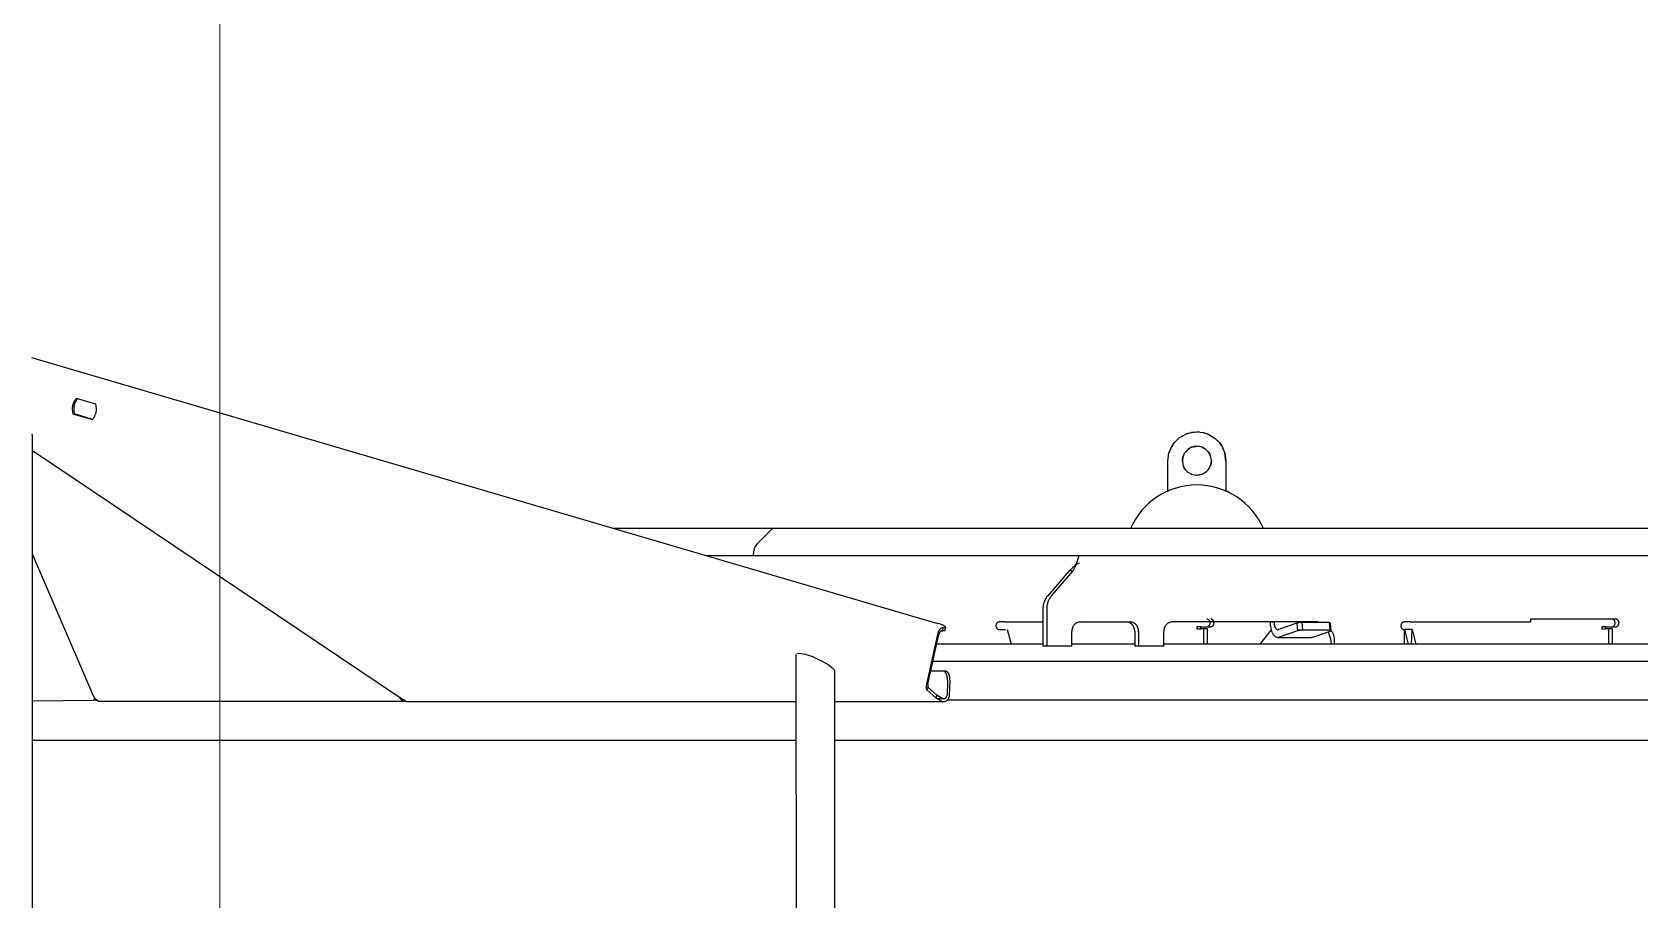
# Model space of a CAD drawing. Header units: millimetres. Extents: x -187347 to 135007, y -6415 to 292048.
# Drawn here: x -45037 to -44204, y 8690 to 9139 of the extents above; entities that cross this region are included whole.
import ezdxf

# ---------------------------------------------------------------- set-up
doc = ezdxf.new("R2010")
doc.units = ezdxf.units.MM
doc.header["$LTSCALE"] = 100
doc.linetypes.add('Z_LINE-CNTR', pattern=[17, 12, -2, 1, -2])
doc.layers.get('0').update_dxf_attribs({"lineweight": 18})
doc.layers.add('Layout Cabinplant', color=30, linetype='Continuous')
doc.layers.add('S-GRID', color=7, linetype='Continuous', lineweight=5)

# ---------------------------------------------------------------- blocks, each defined once
blk = doc.blocks.new('CP_Giblet area_New')
at = {"color": 0, "linetype": 'Continuous'}
for p, q in [((3860.343778821407, 294.0190289550374), (3860.343778821407, -277.8931414551189)), ((3464.368849011837, 181.2427838378499), (3464.651563855587, -164.6270281738689)), ((3444.651563855587, 171.9850934081478), (3444.651563855587, -155.8592059082439)), ((1586.533319248469, -119.9343757274182), (3444.651528415852, -119.9343757274182)), ((3464.651499806903, -119.9343757274182), (3590.892993706977, -119.9343757274182)), ((3590.892993706977, -119.9343757274182), (3797.699860130786, -119.9343757274182)), ((3797.699860130786, -119.9343757274182), (3860.343779208255, -119.9343757274182)), ((2337.38972570945, -140.9343757274182), (3386.346989510115, -140.9343757274182)), ((3444.651567253168, -140.1308123535709), (3388.699854499311, -140.1307772291912)), ((3392.298092837678, -142.0972980321239), (3389.596225252142, -140.5109346647951)), ((3666.266830959474, -140.1307824087708), (3464.651568769244, -140.1308123535709)), ((3667.163182860706, -140.5109346648096), (3670.225762667018, -142.2579645597143)), ((3826.00665113586, -140.3778928076645), (3668.18845960754, -140.3778928077081)), ((3670.225762667018, -142.2579645597143), (3668.881767016952, -140.7175848974002)), ((3826.699961237959, -140.7175848974002), (3828.312940815929, -142.2619273876335)), ((3827.699860130786, -140.9343757274182), (3826.926403251593, -140.9343757274182)), ((3827.699860130786, -140.9343757274182), (3828.48538258078, -140.9343757274182)), ((3827.699860130786, -141.6749062182935), (3827.699860130786, -140.9343757274182)), ((3828.312940815929, -142.2619273876335), (3828.48536938231, -140.9641813412018)), ((3860.343784225057, -140.5840594238689), (3828.48536938231, -140.9641813412018)), ((3385.193064585095, -143.5115538675891), (3384.971623621532, -151.0132978614129)), ((3386.27055714489, -151.0643963335315), (3386.491348738549, -143.5626519045181)), ((3388.222364636487, -141.6307826208213), (3391.503578307224, -141.6308123535709)), ((3389.007440548157, -141.8480123600893), (3391.70930813381, -143.4343757274473)), ((3396.427429057076, -149.1181393550214), (3390.734455273487, -174.9746136003378)), ((3391.484455273487, -174.9746136003232), (3397.177429057076, -149.1181393550214)), ((3391.70930813381, -143.4343757274473), (3392.298092837678, -142.0972980321239)), ((3391.70930813381, -143.4343757274473), (3396.313421464292, -147.4499129107571)), ((3397.022360995179, -146.2219257899706), (3392.298092837678, -142.0972980321239)), ((3397.022360995179, -146.2219257899706), (3396.313421464292, -147.4499129107571)), ((3670.225762667018, -142.2579645597143), (3860.343774388428, -270.0396932024159)), ((3828.312940815929, -142.2619273876335), (3860.343776364694, -216.6314782177942)), ((3387.324116294389, -156.0103958978289), (3388.622400448075, -156.0614939348307)), ((3394.898693108815, -156.0614939348307), (3388.622400448075, -156.0614939348307)), ((3445.048597546993, -156.6883074707439), (3444.651563855587, -155.8592059082439)), ((3445.991340436507, -157.6870654631202), (3445.048597546993, -156.6883074707439)), ((3447.44105360168, -158.8629900879314), (3445.991340436507, -157.6870654631202)), ((2337.38972570945, -160.9343757274182), (3393.825844638166, -160.9343757274182)), ((3448.132154675899, -159.3240496582439), (3447.44105360168, -158.8629900879314)), ((3451.491407605587, -161.2348772949626), (3448.132154675899, -159.3240496582439)), ((3453.133070203243, -162.0607439941814), (3451.491407605587, -161.2348772949626)), ((3455.47328016418, -163.1265398926189), (3453.133070203243, -162.0607439941814)), ((3456.266370984493, -163.4538104004314), (3455.47328016418, -163.1265398926189)), ((3457.82044813293, -164.0413348144939), (3456.266370984493, -163.4538104004314)), ((3460.016554089962, -164.7374407715251), (3457.82044813293, -164.0413348144939)), ((3460.657545300899, -164.9055926269939), (3460.016554089962, -164.7374407715251)), ((3461.887953015743, -165.1685931152751), (3460.657545300899, -164.9055926269939)), ((3463.687086316524, -165.2974383301189), (3461.887953015743, -165.1685931152751)), ((3464.309156629024, -165.1399676269939), (3463.687086316524, -165.2974383301189)), ((3002.081390673411, -169.9343757274182), (3274.26961948059, -169.9343757274182)), ((3041.82836306782, -169.9343756678136), (3041.82836306782, -177.9343757274182)), ((3043.82836306782, -177.9343757274182), (3043.82836306782, -169.9343756678136)), ((3145.496546780923, -177.4343757274182), (3143.555410015048, -169.9343991893984)), ((3145.93299113703, -169.9343768003018), (3145.496546780923, -177.4343757274182)), ((3147.419113413314, -169.9343995491799), (3149.360250086058, -177.4343757274182)), ((3149.660397747299, -177.4343757274182), (3149.660397747299, -169.9343781823991)), ((3185.761785176699, -169.9343764427467), (3185.761785176699, -171.434375727491)), ((3196.923598926631, -173.5282359965204), (3187.483984538936, -176.8572937131394)), ((3187.761785176815, -171.434375727491), (3187.761785176815, -169.9343757125898)), ((3187.824903699337, -172.6397234863689), (3187.761785176815, -171.434375727491)), ((3189.030943600461, -176.3116274712083), (3187.824903699337, -172.6397234863689)), ((3196.923598926631, -173.5282359965204), (3197.618177625118, -173.4066912598209)), ((3215.111891004024, -173.4066980206699), (3197.618177625118, -173.4066912598209)), ((3204.977299896185, -176.8572936900455), (3214.417312083184, -173.5282359965204)), ((3214.417312083184, -173.5282359965204), (3215.111891004024, -173.4066980206699)), ((3218.520645204, -177.2891392422316), (3224.503543707542, -169.9343920644606)), ((3251.638308810652, -169.9343756678136), (3251.638308810652, -177.9343757274182)), ((3253.638308810652, -177.9343757274182), (3253.638308810652, -169.9343756678136)), ((3274.269581443514, -168.9343757274182), (3274.269581443514, -176.4343757274619)), ((3274.269581443514, -168.9343757274182), (3287.259962500189, -168.9343757274182)), ((3287.259962500189, -168.9343757274182), (3289.259962500306, -168.9343757274182)), ((3287.259962500189, -176.4343757274619), (3287.259962500189, -168.9343757274182)), ((3289.259962500306, -176.4343757274619), (3289.259962500306, -168.9343757274182)), ((3289.260010624886, -169.9343757274182), (3321.90101239644, -169.9343757274182)), ((3321.900978651713, -168.9343757274182), (3321.900978651713, -176.4343757274619)), ((3321.900978651713, -168.9343757274182), (3334.891359708388, -168.9343757274182)), ((3334.891359708388, -187.933832757466), (3334.891359708388, -168.9343757274182)), ((3334.891359708388, -168.9343757274182), (3336.891359708388, -168.9343757274182)), ((3336.891359708388, -187.933832757466), (3336.891359708388, -168.9343757274182)), ((3336.891403540736, -169.9343757274182), (3391.844224155298, -169.9343757274182)), ((3355.306492523872, -177.4343757274473), (3353.365355757996, -169.9343991892965)), ((3045.292446858482, -178.9343757274182), (3040.096312260255, -178.9343757274182)), ((3040.096311985864, -182.9350484689203), (3084.263607853209, -182.9343757274182)), ((3041.82836306782, -177.9343757274182), (3045.292464682949, -177.9343757274182)), ((3045.292464682949, -177.9343757274182), (3045.292446858482, -178.9343757274182)), ((3045.292446858482, -178.9343757274182), (3047.292464682949, -178.9343757274182)), ((3047.292464682949, -177.9343757274182), (3045.292464682949, -177.9343757274182)), ((3047.292464682949, -178.9343757274182), (3047.292464682949, -177.9343757274182)), ((3084.263607853209, -182.9343757274182), (3084.263607853209, -181.4343757274182)), ((3146.790642006439, -181.4343757274182), (3084.263607853209, -181.4343757274182)), ((3145.496546780923, -177.4343757274182), (3149.360250086058, -177.4343757274182)), ((3146.790642006439, -181.4343757274182), (3149.660397747299, -181.4343757274182)), ((3187.483984538936, -176.8572937131394), (3187.830883095157, -180.7965247020911)), ((3188.525910447352, -180.551420553049), (3187.830883095157, -180.7965247020911)), ((3188.578126149601, -181.1438210574415), (3188.230829794426, -177.2045900454395)), ((3188.230829794426, -177.2045900454395), (3202.260441335617, -177.2045900454395)), ((3188.578126149601, -181.1438210574415), (3202.607737691025, -181.1438210574415)), ((3193.401031890651, -181.1437937969022), (3194.422039214638, -181.4343757274182)), ((3194.422039214638, -181.4343757274182), (3199.618191637332, -181.4205368740222)), ((3196.422039214638, -181.4343757274182), (3195.401032010675, -181.143793831041)), ((3199.618191637332, -181.4205368740222), (3217.11185514566, -181.4343750274566)), ((3205.031109547941, -177.4674670085951), (3202.260441335617, -177.2045900454395)), ((3202.260441335617, -177.2045900454395), (3202.607737691025, -181.1438210574415)), ((3205.324596251477, -180.7965247021202), (3204.977299896185, -176.8572936900455)), ((3205.324596251477, -180.7965247021202), (3214.764783388702, -177.4694450615934)), ((3219.111904793768, -181.4066980206262), (3217.11185514566, -181.4343750274566)), ((3217.11185514566, -181.4343750274566), (3269.947487533675, -181.43333208494)), ((3219.111904793768, -181.4066980206262), (3269.947487533675, -181.43333208494)), ((3255.102410425898, -178.9343757274182), (3249.906258003204, -178.9343757274182)), ((3251.638308810652, -177.9343757274182), (3255.102410425898, -177.9343757274182)), ((3257.102410425898, -177.9343757274182), (3255.102410425898, -177.9343757274182)), ((3255.102410425898, -177.9343757274182), (3255.102410425898, -178.9343757274182)), ((3255.102410425898, -178.9343757274182), (3257.102410425898, -178.9343757274182)), ((3257.102410425898, -178.9343757274182), (3257.102410425898, -177.9343757274182)), ((3317.57085163286, -181.4343757274182), (3291.590089519159, -181.4343757274182)), ((3356.600587749388, -181.4343757274182), (3336.891360273818, -181.4343757274182)), ((3359.470343764522, -177.4337029859307), (3356.161711818888, -177.4343757274182)), ((3356.600587749388, -181.4343757274182), (3359.47034367919, -181.4348392895627)), ((3387.457379517029, -177.1242566708097), (3387.114760475582, -178.6804341159586)), ((3388.807680069003, -176.9129506625322), (3388.487598665874, -178.3667034592218)), ((3388.487598665874, -178.3667034592218), (3388.987598665874, -178.366703459149)), ((3389.30768006912, -176.9129506625177), (3388.807680069003, -176.9129506625322)), ((3860.860056671663, -318.467095190048), (3391.880844350788, -180.8306912501284)), ((3332.354830027674, -195.0049005691108), (3321.157576082856, -207.9343757274182)), ((3323.157576082856, -207.9343757274328), (3334.354830027674, -195.0049005691108)), ((3321.157576082856, -207.9343757274182), (3319.64417860168, -210.9958025879314)), ((3321.157576082856, -207.9343757274182), (3323.157576082856, -207.9343757274328)), ((3321.524000379024, -209.4624163574626), (3323.157576082856, -207.9343757274328)), ((3317.98412718263, -215.9343757274182), (3011.855719388579, -215.9343757274182)), ((3317.98412718263, -211.9343757274182), (3319.027418347774, -211.5559832519939)), ((3318.231458875118, -215.3993670410564), (3317.98412718263, -215.9343757274182)), ((3511.492380577256, -215.9343757274182), (3317.984151258948, -215.9343757274182)), ((3318.731214734493, -213.5909563965251), (3318.231458875118, -215.3993670410564)), ((3319.64417860168, -210.9958025879314), (3318.731214734493, -213.5909563965251)), ((3318.731214734493, -213.5909563965251), (3319.26234266418, -212.5514056152751)), ((3319.027418347774, -211.5559832519939), (3320.184950086055, -210.7062518066814)), ((3319.26234266418, -212.5514056152751), (3319.626356336055, -211.8758685059001)), ((3319.626356336055, -211.8758685059001), (3320.184950086055, -210.7062518066814)), ((3320.184950086055, -210.7062518066814), (3321.524000379024, -209.4624163574626)), ((3320.184950086055, -210.7062518066814), (3321.524000379024, -209.4624163574626)), ((3486.832349988399, -217.7038104004314), (3486.969945252757, -215.8929238431301)), ((3476.969945252989, -229.93437572736), (3484.949219310773, -221.9551016696205)), ((3484.949219310773, -221.9551016696205), (3485.830091687618, -220.7655169434001)), ((3485.830091687618, -220.7655169434001), (3486.138197156251, -220.1467425293376)), ((3486.138197156251, -220.1467425293376), (3486.46400282043, -219.2842547363689)), ((3486.46400282043, -219.2842547363689), (3486.832349988399, -217.7038104004314)), ((2021.654987814021, -229.9343757273018), (3476.969945252989, -229.93437572736)), ((3476.969945252989, -229.93437572736), (3559.195700136363, -229.93437572736)), ((3240.229566785274, -248.4456316894939), (3242.059534588479, -249.3036934395932)), ((3242.059534588479, -264.9343757274182), (3242.059534588479, -249.3036934395932)), ((3242.059534588479, -249.3036934395932), (3242.674641790916, -249.5089808465709)), ((3265.70765516418, -251.4235979980876), (3272.059534588479, -249.3036934395932)), ((3272.059534588479, -249.3036934395932), (3272.059534588479, -264.9343757274182)), ((3254.40003797668, -257.9212176269939), (3252.44495985168, -259.0271746582439)), ((3254.40003797668, -257.9212176269939), (3255.632337781251, -257.5713641113689)), ((3255.632337781251, -257.5713641113689), (3254.40003797668, -257.9212176269939)), ((3257.088209363399, -257.4350115723064), (3255.632337781251, -257.5713641113689)), ((3255.632337781251, -257.5713641113689), (3256.475888336659, -257.4923597120796)), ((3257.088209363399, -257.4350115723064), (3257.643467070418, -257.4923854089575)), ((3258.544264050899, -257.5854632324626), (3257.088209363399, -257.4350115723064)), ((3259.77503797668, -257.9452044434001), (3258.544264050899, -257.5854632324626)), ((3259.77503797668, -257.9452044434001), (3260.841529465979, -258.5561760555574)), ((3261.71546766418, -259.0568377441814), (3259.77503797668, -257.9452044434001)), ((3242.594190808712, -268.8341204590251), (3242.059534588479, -264.9343757274182)), ((3242.059534588479, -264.9343757274182), (3242.594190808712, -268.8341204590251)), ((3249.559534588479, -264.9343757274182), (3249.838453504024, -262.9665667480876)), ((3249.838453504024, -262.9665667480876), (3249.559534588479, -264.9343757274182)), ((3249.559534588479, -264.9343757274182), (3249.837110730587, -266.8918597168376)), ((3250.533033582149, -261.2397601074626), (3249.838453504024, -262.9665667480876)), ((3249.838453504024, -262.9665667480876), (3250.1778756805, -262.1227238465799)), ((3251.239515515743, -260.2089373535564), (3250.533033582149, -261.2397601074626)), ((3252.44495985168, -259.0271746582439), (3251.239515515743, -260.2089373535564)), ((3252.44495985168, -259.0271746582439), (3253.275394104072, -258.5574110265006)), ((3261.71546766418, -259.0568377441814), (3262.902235242305, -260.2337176269939)), ((3262.902235242305, -260.2337176269939), (3261.71546766418, -259.0568377441814)), ((3262.902235242305, -260.2337176269939), (3263.596571179805, -261.2588030762126)), ((3263.596571179805, -261.2588030762126), (3262.902235242305, -260.2337176269939)), ((3263.596571179805, -261.2588030762126), (3263.941097571398, -262.1224662158056)), ((3264.281934949337, -262.9768816894939), (3263.596571179805, -261.2588030762126)), ((3264.559534588479, -264.9343757274182), (3264.281934949337, -262.9768816894939)), ((3264.281934949337, -266.8918597168376), (3264.559534588479, -264.9343757274182)), ((3264.559534588479, -264.9343757274182), (3264.281934949337, -266.8918597168376)), ((3272.059534588479, -264.9343757274182), (3271.524854871212, -268.8341204590251)), ((3243.993360730587, -272.3007952637126), (3242.594190808712, -268.8341204590251)), ((3243.144777475158, -270.1982899529685), (3243.993360730587, -272.3007952637126)), ((3245.408460828243, -274.3736102051189), (3243.993360730587, -272.3007952637126)), ((3244.356516144355, -272.8327392365172), (3245.408460828243, -274.3736102051189)), ((3247.790113660274, -276.7271868652751), (3245.408460828243, -274.3736102051189)), ((3249.837110730587, -266.8918597168376), (3250.533033582149, -268.6289812988689)), ((3250.533033582149, -268.6289812988689), (3250.179393497878, -267.7498221049755)), ((3250.533033582149, -268.6289812988689), (3251.239515515743, -269.6598040527751)), ((3251.239515515743, -269.6598040527751), (3250.533033582149, -268.6289812988689)), ((3251.239515515743, -269.6598040527751), (3252.44495985168, -270.8416277832439)), ((3252.44495985168, -270.8416277832439), (3251.239515515743, -269.6598040527751)), ((3252.44495985168, -270.8416277832439), (3254.344007703243, -271.9235979980876)), ((3254.344007703243, -271.9235979980876), (3253.276450736797, -271.3119631774607)), ((3254.344007703243, -271.9235979980876), (3255.57484266418, -272.2832781738689)), ((3255.57484266418, -272.2832781738689), (3257.03089735168, -272.4337298340251)), ((3257.03089735168, -272.4337298340251), (3256.475888350513, -272.3763816957362)), ((3257.03089735168, -272.4337298340251), (3258.544264050899, -272.2832781738689)), ((3258.544264050899, -272.2832781738689), (3257.643467025016, -272.3763560020452)), ((3258.544264050899, -272.2832781738689), (3259.77503797668, -271.9235979980876)), ((3259.77503797668, -271.9235979980876), (3258.544264050899, -272.2832781738689)), ((3259.77503797668, -271.9235979980876), (3261.674146863399, -270.8416277832439)), ((3261.674146863399, -270.8416277832439), (3260.840488905786, -271.3131889888173)), ((3261.674146863399, -270.8416277832439), (3262.879591199337, -269.6598040527751)), ((3262.879591199337, -269.6598040527751), (3263.586012097774, -268.6289812988689)), ((3263.586012097774, -268.6289812988689), (3264.281934949337, -266.8918597168376)), ((3264.281934949337, -266.8918597168376), (3263.939612061949, -267.749999084248)), ((3268.658399793087, -274.4325701660564), (3266.241712781251, -276.7952410644939)), ((3267.962682199199, -275.1127375623764), (3268.658399793087, -274.4325701660564)), ((3270.125745984493, -272.3007952637126), (3268.658399793087, -274.4325701660564)), ((3269.768176732119, -272.8245567203121), (3270.125745984493, -272.3007952637126)), ((3271.524854871212, -268.8341204590251), (3270.125745984493, -272.3007952637126)), ((3270.976742945379, -270.1922176173248), (3271.524854871212, -268.8341204590251)), ((3246.158648814424, -275.1149545821245), (3247.790113660274, -276.7271868652751)), ((3251.629286023555, -278.9227435059001), (3247.790113660274, -276.7271868652751)), ((3249.726698893472, -277.8346866507345), (3251.629286023555, -278.9227435059001)), ((3254.073927136837, -279.6316058105876), (3251.629286023555, -278.9227435059001)), ((3253.024232565309, -279.3272302893165), (3254.073927136837, -279.6316058105876)), ((3256.998548718751, -279.9218279785564), (3254.073927136837, -279.6316058105876)), ((3255.631624652538, -279.7861825096188), (3256.998548718751, -279.9218279785564)), ((3259.925550671993, -279.6551653809001), (3256.998548718751, -279.9218279785564)), ((3258.487830079976, -279.7861479746789), (3259.925550671993, -279.6551653809001)), ((3262.376478406251, -278.9677874512126), (3259.925550671993, -279.6551653809001)), ((3261.095815469162, -279.3269573386351), (3262.376478406251, -278.9677874512126)), ((3266.241712781251, -276.7952410644939), (3262.376478406251, -278.9677874512126)), ((3264.390645989799, -277.8356769293023), (3266.241712781251, -276.7952410644939)), ((3860.740781995235, -278.7222430176189), (3860.343778821407, -277.8931414551189)), ((3829.291137167835, -286.372532481575), (3838.578350138851, -289.3191363514925)), ((3839.328350138851, -289.3191363514343), (3829.291137167835, -286.372532481575)), ((3827.541358830058, -294.3197144365258), (3837.57857180119, -297.2663183063996))]:
    blk.add_line(p, q, dxfattribs=at)
for centre, radius, start, end in [((3257.059525194578, -214.9343695490097), 37.5000061784079, 203.3333404992266, 270.0000143540694), ((3257.05952758051, -214.9343803366064), 37.49999539081338, 270.0000107055211, 336.6666703446489), ((3257.059826105717, -214.9342390332458), 37.50000867672894, 293.5776867131, 296.6661189280684)]:
    blk.add_arc(centre, radius, start, end, dxfattribs=at)
for points in [[(3388.699854499311, -140.1307772291912), (3387.68124105793, -140.2021502782736), (3386.73674265435, -140.5800254996138), (3386.497151550022, -140.7401091421343), (3386.282282509725, -140.9284372465627), (3386.03237242077, -141.2470734898816), (3385.822636279278, -141.6001900580159), (3385.373914247379, -142.513780541005), (3385.193064585095, -143.5115538675891)], [(3389.596225252142, -140.5109346647951), (3389.148039875668, -140.3208559469931), (3388.699854499311, -140.1307772291912)], [(3667.163182860706, -140.5109346648096), (3666.715006910032, -140.3208585367829), (3666.266830959474, -140.1307824087708)], [(3668.18845960754, -140.3778928077081), (3667.675821234123, -140.4444137362589), (3667.163182860706, -140.5109346648096)], [(3668.881767016952, -140.7175848974002), (3668.535113312188, -140.5477388525469), (3668.18845960754, -140.3778928077081)], [(3826.699961237959, -140.7175848974002), (3826.353306186851, -140.5477388525323), (3826.00665113586, -140.3778928076645)], [(3388.222364636487, -141.6307826208213), (3387.786833713995, -141.7233866845636), (3387.37344311073, -141.8874976300867), (3387.235994519549, -141.9778612619994), (3387.113753603888, -142.0865904864331), (3386.972013717867, -142.2697033288568), (3386.851100866566, -142.4704483345995), (3386.58069710806, -142.9845144894061), (3386.491348738549, -143.5626519045181)], [(3389.007440548157, -141.8480123600893), (3388.614902592264, -141.7393974904553), (3388.222364636487, -141.6307826208213)], [(3396.485846599797, -147.9695665761683), (3396.442740315921, -147.8396531598264), (3396.399634032045, -147.70973974347), (3396.356527748168, -147.5798263271136), (3396.313421464292, -147.4499129107571)], [(3396.427429057076, -149.1181393550214), (3396.442033442785, -148.8309961603227), (3396.456637828494, -148.5438529656094), (3396.471242214204, -148.2567097708961), (3396.485846599797, -147.9695665761683)], [(3397.264806212392, -147.0218715340015), (3397.143583603785, -146.6218986619788), (3397.022360995179, -146.2219257899706)], [(3397.177429057076, -149.1181393550214), (3397.266923194518, -148.5653908113454), (3397.32543876383, -148.0090458585328), (3397.311903254129, -147.5146469497704), (3397.264806212392, -147.0218715340015)], [(3384.971623621532, -151.0132978614129), (3384.989793689805, -151.9728103954258), (3385.105442327098, -152.9254662640597), (3385.194551102468, -153.3609300017415), (3385.310973356012, -153.7893096192565), (3385.443924777093, -154.1716040051542), (3385.599547422375, -154.5464315305871), (3385.711929107434, -154.7826645648456), (3385.844240178703, -155.0067376149236), (3386.030284527806, -155.2382754223945), (3386.246300789528, -155.4453084807028), (3386.750963513623, -155.7972331431229), (3387.324116294389, -156.0103958978289)], [(3386.27055714489, -151.0643963335315), (3386.288603114081, -152.023951494426), (3386.404124491615, -152.9766634371335), (3386.493176788324, -153.4121839910658), (3386.609539738391, -153.8406266907259), (3386.742438805639, -154.223000830083), (3386.898010661593, -154.597909976248), (3387.010364013142, -154.8342034058878), (3387.142639646539, -155.0583501179062), (3387.328637942555, -155.2900013868639), (3387.544636903214, -155.4971363980439), (3388.049215946114, -155.848911961526), (3388.622400448075, -156.0614939348307)], [(3185.761785176699, -171.434375727491), (3185.859822476981, -172.9348266263696), (3186.153913952527, -174.4094061811338), (3186.635818668292, -175.7337962353049), (3187.483984538936, -176.8572937131394)], [(3219.111904793768, -181.4066980206262), (3219.037232673028, -179.8682303214882), (3218.807421604521, -178.3452241916675), (3218.642997704912, -177.6482182794862), (3218.437780212262, -176.9621277679689), (3218.210485176765, -176.347176792493), (3217.940327043063, -175.749834020331), (3217.659367489978, -175.2388350179681), (3217.334178454359, -174.7549318612582), (3217.010598497349, -174.3646864660259), (3216.642628968111, -174.0156538449082), (3215.930306837312, -173.576039808162), (3215.111891004024, -173.4066980206699)], [(3040.096312260255, -178.9343757274182), (3039.651633866131, -179.0310584313556), (3039.230385286617, -179.2022512526892), (3039.09046606801, -179.2964020042127), (3038.967382382369, -179.4097156277567), (3038.827658712515, -179.6006688418274), (3038.705863335985, -179.8082021731534), (3038.575559885358, -180.0254738821677), (3038.472250125371, -180.2501739518048), (3038.423806149047, -180.5006206281978), (3038.404588072211, -180.7620349596982), (3038.384472031146, -181.0240487141564), (3038.393582151155, -181.2796684100467), (3038.460534330341, -181.5221363669843), (3038.556561865029, -181.7620472858689), (3038.651323024416, -181.9991536142625), (3038.771110534319, -182.2167241535062), (3038.932336901431, -182.3888808181364), (3039.121087301872, -182.5404435466044), (3039.565627541742, -182.8382898025302), (3040.096311985864, -182.9350484689203)], [(3042.096311985864, -178.9337029859307), (3041.651635516435, -179.0306821328559), (3041.23038521281, -179.2020421225607), (3041.090468834969, -179.2961989159521), (3040.967382317293, -179.409506512573), (3040.827657434973, -179.6004571379744), (3040.705863287905, -179.8079930728418), (3040.575560197118, -180.025265534452), (3040.472250096267, -180.249964864779), (3040.423806032515, -180.5004113350442), (3040.404588064877, -180.7618258765142), (3040.384472061181, -181.0238396879431), (3040.393582165823, -181.2794593274884), (3040.460534348502, -181.5219272657559), (3040.556561900186, -181.761838194041), (3040.651323071565, -181.9989445208485), (3040.771110589034, -182.2165150494839), (3040.932336963015, -182.3886717039277), (3041.121087370324, -182.5402344226895), (3041.565627623815, -182.838080653717), (3042.096312071197, -182.9348392895627)], [(3149.660397747299, -181.4343757274182), (3150.105076179723, -181.3376929631195), (3150.52632472082, -181.1665002021618), (3150.666243799031, -181.0723496710998), (3150.789327625069, -180.9590358270943), (3150.929052096675, -180.7680813553598), (3151.050846671569, -180.5605492816976), (3151.181146799121, -180.3432827856304), (3151.284459882067, -180.1185775030317), (3151.332916934858, -179.8681103131385), (3151.352121935226, -179.6067164951382), (3151.372188760317, -179.344779947598), (3151.363127856399, -179.0890830448043), (3151.296355334576, -178.8463332527754), (3151.200148142525, -178.6067041689821), (3151.104729322135, -178.3706295369921), (3150.985599473235, -178.1520273013448), (3150.826652529882, -177.9762948222924), (3150.635622705566, -177.8283079082466), (3150.168573310017, -177.5765789378638), (3149.660397747299, -177.4343757274182)], [(3187.483984538936, -176.8572937131394), (3187.857407166739, -177.0309418792895), (3188.230829794426, -177.2045900454395)], [(3187.830883095157, -180.7965247020911), (3188.204504622379, -180.9701728797663), (3188.578126149601, -181.1438210574415)], [(3202.260441335617, -177.2045900454395), (3202.759715460008, -177.1876816489093), (3203.258396698977, -177.1580474746152), (3203.454576094169, -177.1393802606472), (3203.649978847941, -177.1144833157159), (3203.972076451988, -177.0579527957743), (3204.292710266309, -176.9924293224176), (3204.634933015332, -176.924358502074), (3204.977299896185, -176.8572936900455)], [(3202.607737691025, -181.1438210574415), (3203.107011824031, -181.1269126908155), (3203.6056930708, -181.0972785187041), (3203.801872448646, -181.0786112960195), (3203.997275185189, -181.0537143425609), (3204.319372791797, -180.9971838151687), (3204.640006609261, -180.9316603411135), (3204.98222936457, -180.8635895178595), (3205.324596251477, -180.7965247021202)], [(3217.11185514566, -181.4343750274566), (3217.068857817445, -180.5795617115946), (3216.928946990985, -179.7353049825761), (3216.866021831869, -179.4600491026358), (3216.782511597266, -179.19240364703), (3216.645658747642, -178.888579323233), (3216.492640777258, -178.5881491947075), (3216.345342809218, -178.2877224924596), (3216.166273674346, -178.0142143972625), (3215.978663782473, -177.837790555277), (3215.764364300761, -177.6835506458592), (3215.29873044719, -177.4292265383701), (3214.764783388702, -177.4694450615934)], [(3249.906258003204, -178.9343757274182), (3249.461579609197, -179.0310584313556), (3249.040331029682, -179.2022512526892), (3248.900411810959, -179.2964020042127), (3248.777328125318, -179.4097156277567), (3248.63760445558, -179.6006688418274), (3248.515809078934, -179.8082021731534), (3248.385505628423, -180.0254738821677), (3248.28219586832, -180.2501739518048), (3248.233751891996, -180.5006206281978), (3248.214533815277, -180.7620349596982), (3248.194417774095, -181.0240487141564), (3248.203527894104, -181.2796684100467), (3248.270480073406, -181.5221363669843), (3248.366507607978, -181.7620472858689), (3248.461268767482, -181.9991536142625), (3248.581056277268, -182.2167241535062), (3248.742282644496, -182.3888808181364), (3248.931033044937, -182.5404435466044), (3249.375573284808, -182.8382898025302), (3249.90625772893, -182.9350484689203)], [(3251.90625772893, -178.9337029859307), (3251.461581259384, -179.0306821328559), (3251.040330955875, -179.2020421225607), (3250.900414577918, -179.2961989159521), (3250.777328060358, -179.409506512573), (3250.637603177922, -179.6004571379744), (3250.515809030854, -179.8079930728418), (3250.385505940067, -180.025265534452), (3250.282195839216, -180.249964864779), (3250.23375177558, -180.5004113350442), (3250.214533807943, -180.7618258765142), (3250.19441780413, -181.0238396879431), (3250.203527908889, -181.2794593274884), (3250.270480091567, -181.5219272657559), (3250.366507643252, -181.761838194041), (3250.461268814513, -181.9989445208485), (3250.581056331983, -182.2165150494839), (3250.742282705964, -182.3886717039277), (3250.931033113389, -182.5402344226895), (3251.375573366764, -182.838080653717), (3251.906257814262, -182.9348392895627)], [(3269.947487533675, -181.43333208494), (3270.793260925333, -181.3362237444526), (3271.5965222948, -181.0537733899837), (3271.874856517417, -180.9162563581485), (3272.136302523897, -180.7528544361849), (3272.463380920351, -180.4711467871384), (3272.762640644796, -180.1540591698576), (3273.156882431358, -179.708450068807), (3273.50998879259, -179.2352454528445), (3273.74963050615, -178.8045910201763), (3273.939970150474, -178.347792889268), (3274.187155045918, -177.4052913248452), (3274.269581443514, -176.4343757274619)], [(3287.259962500189, -176.4343757274619), (3287.342382090981, -177.4052898909722), (3287.58957379323, -178.3477928892826), (3287.769608019502, -178.7897182902234), (3287.989720656304, -179.212226760792), (3288.243093151483, -179.601352959784), (3288.528227340779, -179.9699096333788), (3288.741583327064, -180.2118334963743), (3288.975558492937, -180.4305927473324), (3289.321585326805, -180.6677459073835), (3289.694345690659, -180.8696238535049), (3290.606266276445, -181.2798669173499), (3291.590089519159, -181.4343757274182)], [(3289.259962500306, -176.4343757274619), (3289.342382090981, -177.4052898909722), (3289.58957379323, -178.347792889268), (3289.769608019502, -178.7897182902088), (3289.989720656304, -179.2122267607774), (3290.243093151483, -179.6013529597694), (3290.528227340779, -179.9699096333643), (3290.741583327064, -180.2118334963598), (3290.975558492937, -180.4305927473324), (3291.321585326805, -180.667745907369), (3291.694345690659, -180.8696238534903), (3292.606266276445, -181.2798669173499), (3293.590089519159, -181.4343757274182)], [(3317.57085163286, -181.4343757274182), (3318.420699158451, -181.3370721732645), (3319.227919502999, -181.0537733899837), (3319.506257785601, -180.9162721642497), (3319.767699732096, -180.7528544361849), (3320.094776364043, -180.4711399180378), (3320.394037852995, -180.1540591698576), (3320.788280341192, -179.708452800638), (3321.141386000789, -179.2352454528445), (3321.381027566153, -178.8045904431783), (3321.571367358672, -178.347792889268), (3321.818552253419, -177.4052913224587), (3321.900978651713, -176.4343757274619)], [(3359.47034367919, -181.4348392895627), (3359.915020152461, -181.3378601680597), (3360.336270463769, -181.1665002021618), (3360.476186845684, -181.0723434167157), (3360.599273368134, -180.9590358270943), (3360.738998258719, -180.7680852096382), (3360.860792414518, -180.5605492816976), (3360.991095514619, -180.3432768273196), (3361.094405625132, -180.1185775030463), (3361.142849699594, -179.8681310353859), (3361.162067678175, -179.6067164951528), (3361.182183693047, -179.3447026846698), (3361.173073599231, -179.0890830448043), (3361.106121426914, -178.8466151025059), (3361.010093885474, -178.6067041689821), (3360.915332724224, -178.3695978367468), (3360.795545216184, -178.1520273013448), (3360.634318849421, -177.9798706376896), (3360.445568448515, -177.8283079082466), (3360.001028208761, -177.5304616524081), (3359.470343764522, -177.4337029859307)], [(3388.487598665874, -178.3667034592218), (3387.947493563988, -178.4113876100164), (3387.421982418397, -178.5369642154983), (3387.267692848225, -178.6068599355203), (3387.114760475582, -178.6804341159586)], [(3387.114760475582, -178.6804341159586), (3387.334036499844, -178.8747191158036), (3387.556000967859, -179.0658887188038), (3387.921961613698, -179.3339924725733), (3388.313324791263, -179.5638566933776), (3388.791845153552, -179.7860305492795), (3389.284097577678, -179.977582870968), (3390.5746814718, -180.4276289318805), (3391.880844350788, -180.8306912501284)], [(3388.807680069003, -176.9129506625322), (3388.42847241275, -176.9263469385187), (3388.049264756381, -176.9397432145051), (3387.753322136705, -177.0319999426574), (3387.457379517029, -177.1242566708097)], [(3388.987598665874, -178.366703459149), (3389.228753423551, -178.2610370440962), (3389.471269015339, -178.1561683277541), (3389.714127350249, -178.0502360665705), (3389.938646483701, -177.9178672716516), (3390.135229862994, -177.7297016242665), (3390.308266666718, -177.5129706674052), (3390.730681506451, -176.9428308673378), (3391.05084550532, -176.3060873490467)], [(3389.30768006912, -176.9129506625177), (3389.445830386248, -176.853365426301), (3389.584063125891, -176.792644873145), (3389.731292294455, -176.7196921828727), (3389.865037805517, -176.6288220986316), (3390.0338687693, -176.4312142295821), (3390.173562222859, -176.2038974131283), (3390.328592277947, -175.9677463669068), (3390.486678263056, -175.7354557424405)], [(3390.486678263056, -175.7354557424405), (3390.61056676833, -175.3550346713891), (3390.734455273487, -174.9746136003378)], [(3391.05084550532, -176.3060873490467), (3391.267650389462, -175.640350474685), (3391.484455273487, -174.9746136003232)], [(3332.354830027674, -195.0049005691108), (3333.443351859227, -193.4695911464369), (3334.232137122541, -191.760667080991), (3334.726515196962, -189.8756553992134), (3334.891359708388, -187.933832757466)], [(3334.354830027674, -195.0049005691108), (3335.443351859343, -193.4695911464369), (3336.232137122541, -191.760667080991), (3336.726515196962, -189.8756553992134), (3336.891359708388, -187.933832757466)], [(3829.291137167835, -286.372532481575), (3828.425283306045, -287.4490340774646), (3827.77946038486, -288.6704345330218), (3827.534177467227, -289.3421565757453), (3827.349863712094, -290.0330671512493), (3827.225481798057, -290.7460363428108), (3827.163688700995, -291.4671605493058), (3827.227674260153, -292.909981634104), (3827.541358830058, -294.3197144365258)], [(3836.828571527847, -297.2663179473602), (3837.694425480091, -296.1898164463928), (3838.340248502209, -294.9684160637553), (3838.58553147607, -294.2966940473416), (3838.769845288363, -293.6057834932144), (3838.894227261771, -292.8928143154335), (3838.956020418904, -292.1716901158361), (3838.892034934717, -290.7288690651185), (3838.578350138851, -289.3191363514925)], [(3837.57857180119, -297.2663183063996), (3838.444425662863, -296.1898167105101), (3839.090248584049, -294.9684162549529), (3839.335531501682, -294.2966942122148), (3839.519845256815, -293.6057836367108), (3839.644227170851, -292.8928144451493), (3839.706020267913, -292.1716902386543), (3839.642034708755, -290.7288691538561), (3839.328350138851, -289.3191363514343)]]:
    blk.add_spline(points, degree=3, dxfattribs=at)

msp = doc.modelspace()

# ---------------------------------------------------------------- linework, layer by layer
at = {"layer": 'S-GRID', "color": 152, "linetype": 'Z_LINE-CNTR'}
msp.add_line((-44939.87800192721, 111408.7708323547), (-44939.87800192739, -6038.235726596322), dxfattribs=at)

# ---------------------------------------------------------------- block references
at = {"layer": 'Layout Cabinplant', "rotation": 180}
msp.add_blockref('CP_Giblet area_New', (-41176.60874669846, 8652.234891127853, 1.698034157726624e-09), dxfattribs=at)

doc.saveas('drawing.dxf')
